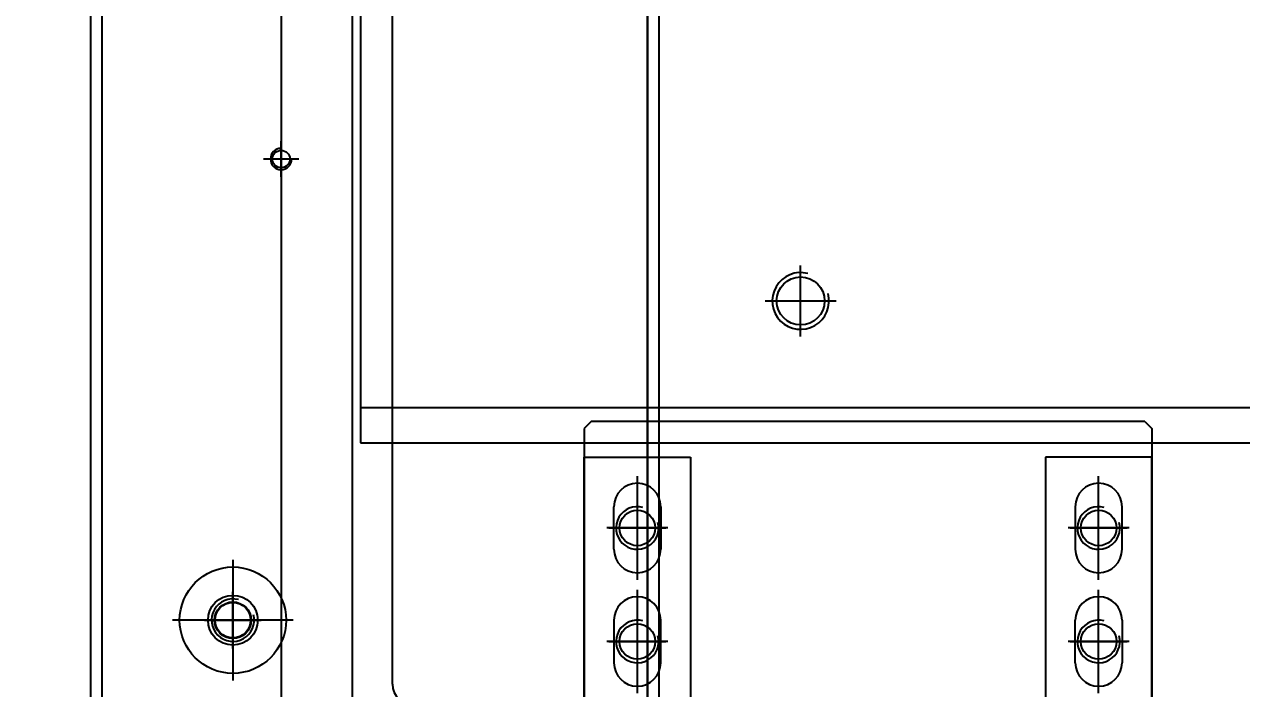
# Model space of a CAD drawing. Header units: inches. Extents: x 0 to 77285, y -118 to 40065.
# Drawn here: x 15660.8 to 15832.3, y 26090.9 to 26184.5 of the extents above; entities that cross this region are included whole.
import ezdxf

# ---------------------------------------------------------------- set-up
doc = ezdxf.new("R2010")
doc.units = ezdxf.units.IN
doc.header["$LTSCALE"] = 5
doc.header["$MEASUREMENT"] = 0
doc.layers.add('A', color=8, linetype='Continuous')
doc.styles.add('SCI', font='')
doc.styles.get('SCI').set_extended_font_data('Gulim')
doc.dimstyles.new('SCH', dxfattribs={"dimtxt": 2.5, "dimasz": 2, "dimexe": 1.25, "dimexo": 0.625, "dimtad": 1, "dimdec": 8, "dimtxsty": 'SCI', "dimcen": 2.5, "dimclrd": 4, "dimclre": 4, "dimclrt": 7, "dimadec": 8, "dimazin": 2, "dimtfac": 1, "dimtdec": 8, "dimtmove": 0, "dimatfit": 3, "dimfxl": 1, "dimarcsym": 0})

# ---------------------------------------------------------------- blocks, each defined once
blk = doc.blocks.new('A$Cc399747e')
at = {"ltscale": 5}
for p, q in [((1613.29, 1419), (1613.29, 33)), ((1533.29, 71), (1533.29, 1381)), ((1611.69, 1381), (1611.69, 71)), ((1613.29, 1381), (1613.29, 71)), ((1586.49, 71), (1586.49, 1111)), ((1534.89, 1101), (1534.89, 71)), ((1576.49, 71), (1576.49, 1096)), ((1593.29, 167.5), (1593.29, 184.5)), ((1593.29, 180), (1593.29, 172)), ((1584.79, 176), (1601.79, 176)), ((1597.29, 176), (1589.29, 176)), ((1575.29, 151), (1358.78, 151)), ((1575.29, 76), (1575.29, 151)), ((1575.29, 146), (1358.78, 146)), ((1513.29, 136), (1513.29, 126)), ((1518.29, 131), (1508.29, 131)), ((1586.49, 113.5), (1586.49, 108.5)), ((1583.99, 111), (1588.99, 111))]:
    blk.add_line(p, q, dxfattribs=at)
for p, q in [((1534.89, 71), (1534.89, 521)), ((1463.8, 213), (1463.8, 153)), ((1478.8, 153), (1478.8, 213)), ((1528.8, 153), (1528.8, 213)), ((1543.8, 213), (1543.8, 153)), ((1463.8, 149), (1463.8, 201)), ((1543.8, 149), (1543.8, 201)), ((1471.3, 186.3), (1471.3, 171.7)), ((1536.3, 186.3), (1536.3, 171.7)), ((1570.8, 185), (1570.8, 39)), ((1468, 176), (1468, 182)), ((1471.3, 183), (1471.3, 175)), ((1474.6, 182), (1474.6, 176)), ((1533, 182), (1533, 176)), ((1536.3, 183), (1536.3, 175)), ((1539.6, 176), (1539.6, 182)), ((1467, 179), (1475.6, 179)), ((1475.3, 179), (1467.3, 179)), ((1532, 179), (1540.6, 179)), ((1540.3, 179), (1532.3, 179)), ((1471.3, 170.3), (1471.3, 155.7)), ((1536.3, 170.3), (1536.3, 155.7)), ((1471.3, 167), (1471.3, 159)), ((1536.3, 167), (1536.3, 159)), ((1468, 166), (1468, 160)), ((1474.6, 160), (1474.6, 166)), ((1533, 160), (1533, 166)), ((1539.6, 166), (1539.6, 160)), ((1467, 163), (1475.6, 163)), ((1475.3, 163), (1467.3, 163)), ((1532, 163), (1540.6, 163)), ((1540.3, 163), (1532.3, 163)), ((1463.8, 153), (1478.8, 153)), ((1543.8, 153), (1528.8, 153)), ((1464.8, 148), (1463.8, 149)), ((1464.8, 148), (1542.8, 148)), ((1542.8, 148), (1543.8, 149))]:
    blk.add_line(p, q)
for centre, radius in [((1593.29, 176), 7.5), ((1593.29, 176), 3.5), ((1593.29, 176), 2.58), ((1593.29, 176), 2.5), ((1513.29, 131), 3.38), ((1586.49, 111), 1.23)]:
    blk.add_circle(centre, radius, dxfattribs=at)
for centre in [(1471.3, 179), (1536.3, 179), (1471.3, 163), (1536.3, 163)]:
    blk.add_circle(centre, 2.5)
for centre, radius, start, end in [((1567.8, 185), 3, 0, 90), ((1471.3, 182), 3.3, 0, 180), ((1536.3, 182), 3.3, 0, 180), ((1471.3, 179), 3, 255, 195), ((1536.3, 179), 3, 255, 195), ((1471.3, 176), 3.3, 180, 0), ((1536.3, 176), 3.3, 180, 0), ((1471.3, 166), 3.3, 0, 180), ((1536.3, 166), 3.3, 0, 180), ((1471.3, 163), 3, 255, 195), ((1536.3, 163), 3, 255, 195), ((1471.3, 160), 3.3, 180, 0), ((1536.3, 160), 3.3, 180, 0)]:
    blk.add_arc(centre, radius, start, end)
for centre, radius, start, end in [((1593.29, 176), 3, 255, 195), ((1513.29, 131), 4, 255, 195), ((1586.49, 111), 1.5, 270, 180)]:
    blk.add_arc(centre, radius, start, end, dxfattribs=at)
blk = doc.blocks.new('*D366')
at = {"color": 4, "lineweight": -2, "transparency": 16777216}
for p, q in [((12554.65, 23925.55), (12554.65, 28076.14)), ((17979.65, 23925.05), (17979.65, 28076.14)), ((12714.65, 27976.14), (17819.65, 27976.14))]:
    blk.add_line(p, q, dxfattribs=at)
at = {"color": 4, "transparency": 16777216}
for points in [[(12714.65, 28002.81), (12714.65, 27949.48), (12554.65, 27976.14)], [(17819.65, 28002.81), (17819.65, 27949.48), (17979.65, 27976.14)]]:
    blk.add_solid(points, dxfattribs=at)
at = {"layer": 'Defpoints', "color": 0, "transparency": 16777216}
for p in [(17979.65, 27976.14), (12554.65, 23875.55), (17979.65, 23875.05)]:
    blk.add_point(p, dxfattribs=at)
at = {"color": 7, "transparency": 16777216, "insert": (15267.15, 28128.81), "char_height": 200, "attachment_point": 5, "style": 'SCI'}
blk.add_mtext('5425', dxfattribs=at)
blk = doc.blocks.new('*D367')
at = {"color": 4, "lineweight": -2, "transparency": 16777216}
for p, q in [((12554.65, 23925.55), (12554.65, 29140.68)), ((21064.65, 23433.05), (21064.65, 29140.68)), ((12714.65, 29040.68), (20904.65, 29040.68))]:
    blk.add_line(p, q, dxfattribs=at)
at = {"color": 4, "transparency": 16777216}
for points in [[(12714.65, 29067.34), (12714.65, 29014.01), (12554.65, 29040.68)], [(20904.65, 29067.34), (20904.65, 29014.01), (21064.65, 29040.68)]]:
    blk.add_solid(points, dxfattribs=at)
at = {"layer": 'Defpoints', "color": 0, "transparency": 16777216}
for p in [(21064.65, 29040.68), (12554.65, 23875.55), (21064.65, 23383.05)]:
    blk.add_point(p, dxfattribs=at)
at = {"color": 7, "transparency": 16777216, "insert": (16809.65, 29193.47), "char_height": 200, "attachment_point": 5, "style": 'SCI'}
blk.add_mtext('8510', dxfattribs=at)
blk = doc.blocks.new('*D374')
at = {"color": 4, "lineweight": -2, "transparency": 16777216}
for p, q in [((12554.65, 23925.55), (12554.65, 30215.88)), ((37924.65, 23433.05), (37924.65, 30215.88)), ((12714.65, 30115.88), (37764.65, 30115.88))]:
    blk.add_line(p, q, dxfattribs=at)
at = {"color": 4, "transparency": 16777216}
for points in [[(12714.65, 30142.54), (12714.65, 30089.21), (12554.65, 30115.88)], [(37764.65, 30142.54), (37764.65, 30089.21), (37924.65, 30115.88)]]:
    blk.add_solid(points, dxfattribs=at)
at = {"layer": 'Defpoints', "color": 0, "transparency": 16777216}
for p in [(37924.65, 30115.88), (12554.65, 23875.55), (37924.65, 23383.05)]:
    blk.add_point(p, dxfattribs=at)
at = {"color": 7, "transparency": 16777216, "insert": (25239.65, 30268.54), "char_height": 200, "attachment_point": 5, "style": 'SCI'}
blk.add_mtext('25370', dxfattribs=at)

msp = doc.modelspace()

# ---------------------------------------------------------------- block references
at = {"layer": 'A', "rotation": 180}
msp.add_blockref('A$Cc399747e', (17283.44187244, 26276.55060516), dxfattribs=at)

# ---------------------------------------------------------------- dimensions: what is measured, and where the dimension line sits
for base, p2, picture, middle in [((37924.649780898, 30115.8761734788), (37924.649780898, 23383.0504762948), '*D374', (25239.649780898, 30268.5392893244)), ((21064.649780898, 29040.6754827387), (21064.649780898, 23383.0504762948), '*D367', (16809.649780898, 29193.4717543765)), ((17979.649780898, 27976.1433020648), (17979.649780898, 23875.0504762948), '*D366', (15267.149780898, 28128.8064179103))]:
    dim = msp.add_linear_dim(base=base, p1=(12554.649780898, 23875.5504762968), p2=p2, dimstyle='SCH', override={"dimscale": 80})
    dim.commit()
    dim.dimension.update_dxf_attribs({"geometry": picture, "text_midpoint": middle})

doc.saveas('drawing.dxf')
